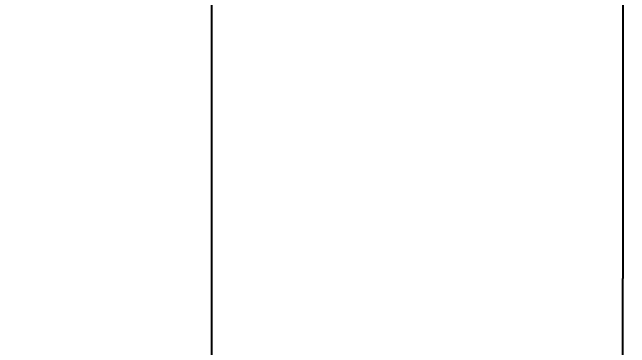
# Model space of a CAD drawing. Header units: millimetres. Extents: x -71832 to -66467, y 2511 to 5495.
# Drawn here: x -68515.5 to -68386.7, y 5163.9 to 5233.9 of the extents above; entities that cross this region are included whole.
import ezdxf

# ---------------------------------------------------------------- set-up
doc = ezdxf.new("R2010")
doc.units = ezdxf.units.MM
doc.styles.get("Standard").update_dxf_attribs({"font": 'arial.ttf'})
doc.dimstyles.new('ISO-25', dxfattribs={"dimtxt": 2.5, "dimasz": 2.5, "dimexe": 1.25, "dimexo": 0.625, "dimtad": 1, "dimtxsty": 'Standard', "dimcen": 2.5, "dimadec": 0, "dimazin": 0, "dimtfac": 1, "dimtmove": 0, "dimatfit": 3, "dimfxl": 1, "dimarcsym": 0})

# ---------------------------------------------------------------- blocks, each defined once
blk = doc.blocks.new('*D37')
at = {"color": 0, "lineweight": -2, "transparency": 16777216}
for p, q in [((-68387.31, 5273.59), (-68475.22, 5273.59)), ((-68473.97, 5271.09), (-68473.97, 4278.65)), ((-68473.97, 3096.2), (-68473.97, 4088.65)), ((-68387.31, 3093.7), (-68475.22, 3093.7))]:
    blk.add_line(p, q, dxfattribs=at)
at = {"color": 0, "transparency": 16777216}
for points in [[(-68474.39, 5271.09), (-68473.55, 5271.09), (-68473.97, 5273.59)], [(-68474.39, 3096.2), (-68473.55, 3096.2), (-68473.97, 3093.7)]]:
    blk.add_solid(points, dxfattribs=at)
at = {"layer": 'Defpoints', "color": 0, "transparency": 16777216}
for p in [(-68473.97, 5273.59), (-68386.68, 5273.59), (-68386.68, 3093.7)]:
    blk.add_point(p, dxfattribs=at)
at = {"color": 0, "transparency": 16777216, "insert": (-68473.97, 4183.65), "char_height": 60, "attachment_point": 5, "rotation": 90}
blk.add_mtext('2180', dxfattribs=at)
blk = doc.blocks.new('RST116-5')
at = {"color": 253, "lineweight": -2}
blk.add_line((116.42, -50), (116.42, -125.58), dxfattribs=at)
blk = doc.blocks.new('*D46')
at = {"color": 0, "lineweight": -2, "transparency": 16777216}
for p, q in [((-68387.31, 5303.89), (-68560.67, 5303.89)), ((-68559.42, 5301.39), (-68559.42, 4278.65)), ((-68559.42, 3065.9), (-68559.42, 4088.65)), ((-68387.31, 3063.4), (-68560.67, 3063.4))]:
    blk.add_line(p, q, dxfattribs=at)
at = {"color": 0, "transparency": 16777216}
for points in [[(-68559.83, 5301.39), (-68559, 5301.39), (-68559.42, 5303.89)], [(-68559.83, 3065.9), (-68559, 3065.9), (-68559.42, 3063.4)]]:
    blk.add_solid(points, dxfattribs=at)
at = {"layer": 'Defpoints', "color": 0, "transparency": 16777216}
for p in [(-68559.42, 5303.89), (-68386.68, 5303.89), (-68386.68, 3063.4)]:
    blk.add_point(p, dxfattribs=at)
at = {"color": 0, "transparency": 16777216, "insert": (-68559.42, 4183.65), "char_height": 60, "attachment_point": 5, "rotation": 90}
blk.add_mtext('2240', dxfattribs=at)

msp = doc.modelspace()

# ---------------------------------------------------------------- linework, layer by layer
at = {"color": 253, "lineweight": -2}
msp.add_line((-68388.08, 3188.98), (-68388.08, 5178.32), dxfattribs=at)

# ---------------------------------------------------------------- block references
at = {"xscale": -1}
msp.add_blockref('RST116-5', (-68271.66, 5303.89), dxfattribs=at)

# ---------------------------------------------------------------- dimensions: what is measured, and where the dimension line sits
for base, p1, p2, picture, middle in [((-68559.42, 5303.89), (-68386.68, 3063.4), (-68386.68, 5303.89), '*D46', (-68559.42, 4183.65)), ((-68473.97, 5273.59), (-68386.68, 3093.7), (-68386.68, 5273.59), '*D37', (-68473.97, 4183.65))]:
    dim = msp.add_linear_dim(base=base, p1=p1, p2=p2, angle=90, dimstyle='ISO-25', override={"dimtxt": 60, "dimgap": 5, "dimtad": 0, "dimdec": 0})
    dim.commit()
    dim.dimension.update_dxf_attribs({"geometry": picture, "text_midpoint": middle})

doc.saveas('drawing.dxf')
